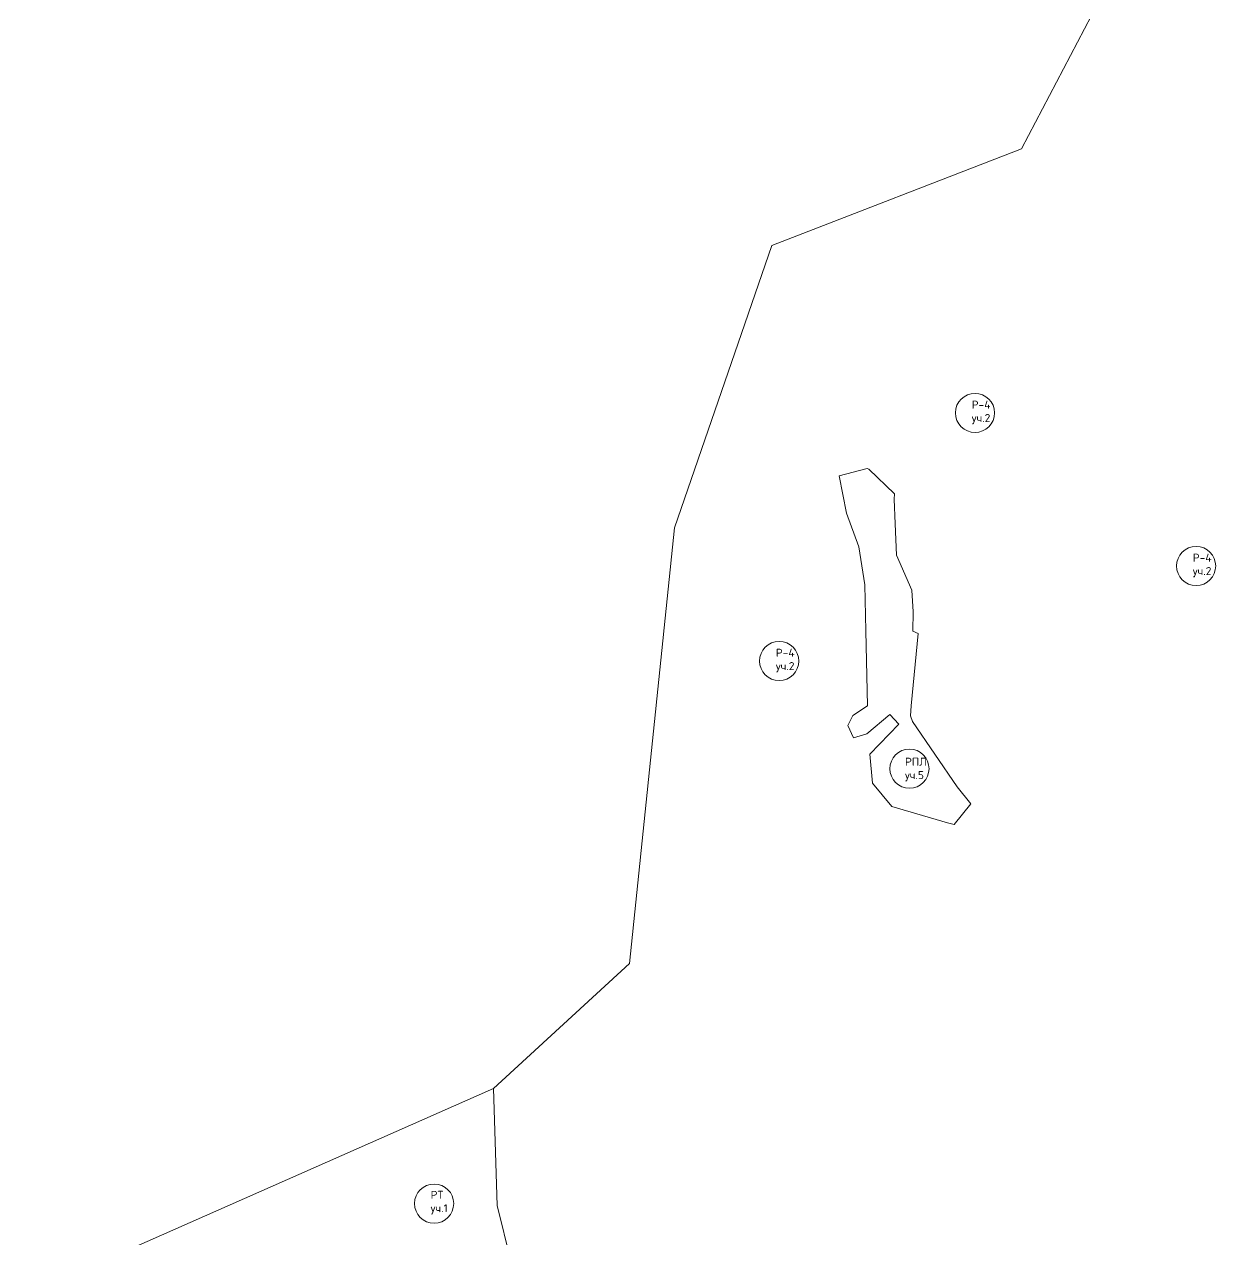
# Model space of a CAD drawing. Extents: x 1391407 to 1399948, y 354865 to 361044.
# Drawn here: x 1392007 to 1392980, y 356597 to 357589 of the extents above; entities that cross this region are included whole.
import ezdxf

# ---------------------------------------------------------------- set-up
doc = ezdxf.new("R2010")
doc.units = 0
doc.header["$MEASUREMENT"] = 0
doc.layers.add('Контура исторический центр для сайта', color=7, linetype='Continuous')
doc.styles.get("Standard").update_dxf_attribs({"font": 'simplex.shx'})

msp = doc.modelspace()

# ---------------------------------------------------------------- linework, layer by layer
at = {"layer": 'Контура исторический центр для сайта', "color": 234, "lineweight": 20, "true_color": 0xa50052}
for points in [[(1392906.8, 357651.08), (1392821.07, 357487.53), (1392617.25, 357408.57), (1392537.73, 357178.07), (1392501.07, 356822.58), (1392389.87, 356720.29), (1392393.07, 356624.94), (1392404.16, 356579.79), (1392357.06, 356559.74), (1392356.69, 356555.99), (1392349.59, 356527.66)], [(1392779.83, 356952.71), (1392766.26, 356936.05), (1392760.83, 356937.41), (1392715.36, 356950.74), (1392699.43, 356969.67), (1392697.35, 356993.27), (1392720.87, 357017.76), (1392713.56, 357025.86), (1392694.75, 357009.84), (1392683.9, 357006.8), (1392679.26, 357016.68), (1392683.39, 357024.99), (1392695.35, 357032.69), (1392694.01, 357094.06), (1392693.31, 357131.63), (1392688.37, 357162.7), (1392678.31, 357190.03), (1392672.26, 357220.57), (1392695.23, 357226.7), (1392696.58, 357225.99), (1392717.56, 357205.97), (1392717.21, 357201.62), (1392717.94, 357181.28), (1392718.98, 357155.71), (1392731.71, 357127.34), (1392732.55, 357109.64), (1392732.44, 357093.65), (1392736.66, 357091.98), (1392730.92, 357032.89), (1392730.55, 357024.66), (1392732.18, 357020.08), (1392768.73, 356966.58), (1392779.83, 356952.71)]]:
    msp.add_lwpolyline(points, dxfattribs=at)
at = {"layer": 'Контура исторический центр для сайта', "color": 104, "lineweight": 20, "true_color": 0x00a529}
msp.add_lwpolyline([(1392779.83, 356952.71), (1392766.26, 356936.05), (1392760.83, 356937.41), (1392715.36, 356950.74), (1392699.43, 356969.67), (1392697.35, 356993.27), (1392720.87, 357017.76), (1392713.56, 357025.86), (1392694.75, 357009.84), (1392683.9, 357006.8), (1392679.26, 357016.68), (1392683.39, 357024.99), (1392695.35, 357032.69), (1392694.01, 357094.06), (1392693.31, 357131.63), (1392688.37, 357162.7), (1392678.31, 357190.03), (1392672.26, 357220.57), (1392695.23, 357226.7), (1392696.58, 357225.99), (1392717.56, 357205.97), (1392717.21, 357201.62), (1392717.94, 357181.28), (1392718.98, 357155.71), (1392731.71, 357127.34), (1392732.55, 357109.64), (1392732.44, 357093.65), (1392736.66, 357091.98), (1392730.92, 357032.89), (1392730.55, 357024.66), (1392732.18, 357020.08), (1392768.73, 356966.58), (1392779.83, 356952.71)], dxfattribs=at)
at = {"layer": 'Контура исторический центр для сайта', "color": 8, "lineweight": 20, "true_color": 0x808080}
msp.add_lwpolyline([(1392404.16, 356579.79), (1392393.07, 356624.94), (1392389.87, 356720.29), (1392006.88, 356551.14)], dxfattribs=at)
at = {"layer": 'Контура исторический центр для сайта', "color": 234, "lineweight": 0, "true_color": 0xa50052}
for centre in [(1392783.17, 357271.94), (1392963.7, 357147), (1392623.24, 357069.4)]:
    msp.add_circle(centre, 16, dxfattribs=at)
at = {"layer": 'Контура исторический центр для сайта', "color": 70, "lineweight": 0, "true_color": 0x7fff00}
msp.add_circle((1392729.64, 356981.49), 16, dxfattribs=at)
at = {"layer": 'Контура исторический центр для сайта', "color": 253, "lineweight": 0, "true_color": 0x999999}
msp.add_circle((1392341.5, 356626.41), 16, dxfattribs=at)

# ---------------------------------------------------------------- texts
at = {"layer": 'Контура исторический центр для сайта', "color": 234, "true_color": 0xa50052, "char_height": 6.533, "width": 6.5333, "attachment_point": 1}
for insert in [(1392780.46, 357281.95), (1392960.98, 357157.01), (1392620.53, 357079.41)]:
    msp.add_mtext('Р-4\\Pуч.2', dxfattribs=dict(at, insert=insert))
at = {"layer": 'Контура исторический центр для сайта', "color": 70, "true_color": 0x7fff00, "insert": (1392725.98, 356990.43), "char_height": 6.533, "width": 6.5333, "attachment_point": 1}
msp.add_mtext('РПЛ\\Pуч.5', dxfattribs=at)
at = {"layer": 'Контура исторический центр для сайта', "color": 253, "true_color": 0x999999, "insert": (1392338.62, 356636.83), "char_height": 6.533, "width": 6.5333, "attachment_point": 1}
msp.add_mtext('РТ\\Pуч.1', dxfattribs=at)

doc.saveas('drawing.dxf')
